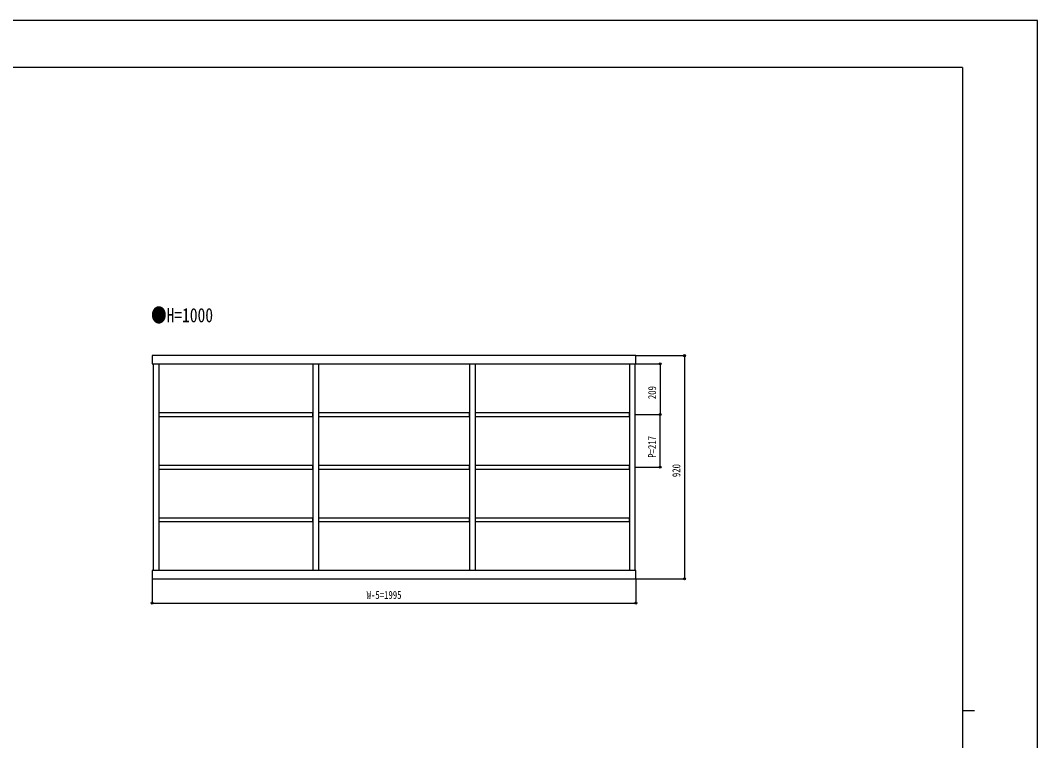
# Model space of a CAD drawing. Units: millimetres, scale not verified. Extents: x -4205 to 4205, y -2970 to 2970.
# Drawn here: x 10 to 4205, y 0 to 2970 of the extents above; entities that cross this region are included whole.
import ezdxf
from ezdxf.enums import TextEntityAlignment as Align

# ---------------------------------------------------------------- set-up
doc = ezdxf.new("R2010")
doc.units = ezdxf.units.MM
doc.header["$LTSCALE"] = 10
for name, color, linetype in [('0-1_USER1', 3, 'Continuous'), ('0-2_YKK_A1', 4, 'Continuous'), ('0-3_YKK_D', 6, 'Continuous'), ('0-4_YKK_ZWAK', 7, 'Continuous')]:
    doc.layers.add(name, color=color, linetype=linetype)
doc.styles.add('ＭＳ ゴシック', font='')
doc.styles.get('ＭＳ ゴシック').set_extended_font_data('MS Gothic')

msp = doc.modelspace()

# ---------------------------------------------------------------- linework, layer by layer
at = {"layer": '0-2_YKK_A1'}
for p, q in [((557.4, 1553.44), (557.4, 701.44)), ((580.4, 1553.44), (580.4, 701.44)), ((1216.4, 1553.44), (1216.4, 701.44)), ((1239.4, 1553.44), (1239.4, 701.44)), ((1862.4, 1553.44), (1862.4, 701.44)), ((1885.4, 1553.44), (1885.4, 701.44)), ((2521.4, 1553.44), (2521.4, 701.44)), ((2544.4, 1553.44), (2544.4, 701.44))]:
    msp.add_line(p, q, dxfattribs=at)
for points in [[(553.4, 1553.44), (2548.4, 1553.44), (2548.4, 1587.44), (553.4, 1587.44)], [(580.4, 1336.94), (1216.4, 1336.94), (1216.4, 1351.94), (580.4, 1351.94)], [(1239.4, 1336.94), (1862.4, 1336.94), (1862.4, 1351.94), (1239.4, 1351.94)], [(1885.4, 1336.94), (2521.4, 1336.94), (2521.4, 1351.94), (1885.4, 1351.94)], [(580.4, 1119.94), (1216.4, 1119.94), (1216.4, 1134.94), (580.4, 1134.94)], [(1239.4, 1119.94), (1862.4, 1119.94), (1862.4, 1134.94), (1239.4, 1134.94)], [(1885.4, 1119.94), (2521.4, 1119.94), (2521.4, 1134.94), (1885.4, 1134.94)], [(580.4, 902.94), (1216.4, 902.94), (1216.4, 917.94), (580.4, 917.94)], [(1239.4, 902.94), (1862.4, 902.94), (1862.4, 917.94), (1239.4, 917.94)], [(1885.4, 902.94), (2521.4, 902.94), (2521.4, 917.94), (1885.4, 917.94)], [(553.4, 667.44), (2548.4, 667.44), (2548.4, 701.44), (553.4, 701.44)]]:
    msp.add_lwpolyline(points, close=True, dxfattribs=at)
at = {"layer": '0-3_YKK_D'}
for p, q in [((2549.4, 1587.44), (2749.4, 1587.44)), ((2549.4, 1553.44), (2649.4, 1553.44)), ((2648.4, 1553.44), (2648.4, 1344.44)), ((2748.4, 1587.44), (2748.4, 667.44)), ((2545.4, 1344.44), (2649.4, 1344.44)), ((2545.4, 1344.44), (2649.4, 1344.44)), ((2648.4, 1127.44), (2648.4, 1344.44)), ((2545.4, 1127.44), (2649.4, 1127.44)), ((553.4, 666.44), (553.4, 566.44)), ((2548.4, 666.44), (2548.4, 566.44)), ((2549.4, 667.44), (2749.4, 667.44)), ((553.4, 567.44), (2548.4, 567.44))]:
    msp.add_line(p, q, dxfattribs=at)
for centre in [(2648.4, 1553.44), (2748.4, 1587.44), (2648.4, 1344.44), (2648.4, 1344.44), (2648.4, 1127.44), (2748.4, 667.44), (553.4, 567.44), (2548.4, 567.44)]:
    msp.add_circle(centre, 4.25, dxfattribs=at)
at = {"layer": '0-4_YKK_ZWAK'}
for p, q in [((3895.02, 2775), (-3904.98, 2775)), ((3895.02, 2775), (3895.02, -2525)), ((3895.02, 125), (3945.02, 125))]:
    msp.add_line(p, q, dxfattribs=at)
msp.add_lwpolyline([(-4205, -2970), (4205, -2970), (4205, 2970), (-4205, 2970)], close=True, dxfattribs=at)

# ---------------------------------------------------------------- texts
at = {"layer": '0-1_USER1', "style": 'ＭＳ ゴシック', "width": 0.8}
msp.add_text('●H=1000', height=58.65, dxfattribs=at).set_placement((549.14, 1707.44), align=Align.BOTTOM_LEFT)
at = {"layer": '0-3_YKK_D', "style": 'ＭＳ ゴシック', "width": 0.8}
for s, p in [('209', (2641.4, 1408.14)), ('P=217', (2641.4, 1166.34)), ('920', (2741.4, 1086.64))]:
    msp.add_text(s, height=32.99, rotation=90, dxfattribs=at).set_placement(p, align=Align.BOTTOM_LEFT)
msp.add_text('W-5=1995', height=32.99, dxfattribs=at).set_placement((1438.1, 574.44), align=Align.BOTTOM_LEFT)

doc.saveas('drawing.dxf')
